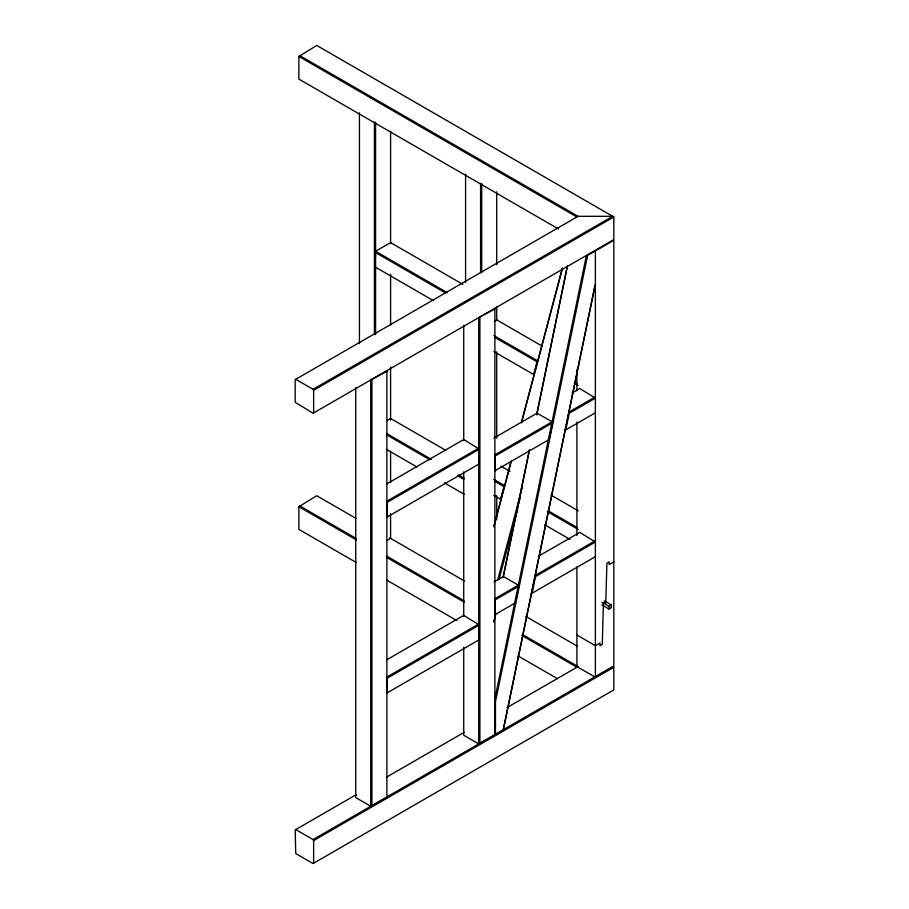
<?xml version="1.0" encoding="UTF-8"?>
<svg xmlns="http://www.w3.org/2000/svg" width="909" height="909" viewBox="0 0 909 909"><rect width="100%" height="100%" fill="white"/><g stroke="black" fill="none" stroke-linecap="round" stroke-linejoin="round"><path stroke-width="1.36" d="M605.758 603.11L606.905 563.205L609.212 561.876L609.212 564.534L613.825 561.876M493.939 621.54L495.382 614.586M503.132 577.045L529.254 450.5M536.719 414.356L567.432 265.564M493.939 622.12L495.666 613.78M503.132 577.635L529.527 449.739M536.708 414.981L567.409 266.235M494.882 698.896L586.43 255.44M503.245 729.768L594.793 286.301M595.372 284.085L503.222 730.438L495.462 734.926L495.462 701.782L587.6 255.429L613.825 240.283L613.825 666.581L595.372 677.239L576.908 666.581L576.908 566.864M532.083 593.225L535.515 576.579L595.372 542.025L579.794 532.367L538.367 556.285M565.796 429.877L569.239 413.231L595.372 398.153L579.794 388.484L572.091 392.938M500.529 499.257L503.904 486.554L494.326 481.02M533.628 374.485L536.992 361.782L494.507 337.25M494.076 525.425L511.142 461.079M521.312 422.742L562.353 268.019M493.894 526.856L511.369 460.965M521.573 422.537L562.353 268.791M497.655 580.169L522.05 488.201M517.244 508.904L520.278 497.473M499.166 578.897L517.687 509.074M558.421 228.943L298.868 79.083L298.868 56.438L316.741 45.45L613.825 216.967L613.825 239.612L313.06 413.265L295.175 402.278L295.175 379.632L578.067 216.308L612.677 216.308L313.06 389.291L295.755 379.292M433.377 300.629L375.008 266.928L375.587 251.27L390.586 242.612L462.908 284.369M356.43 562.614L298.868 529.368L298.868 506.722L316.741 495.735L356.021 518.414M313.628 412.936L313.628 390.291L613.825 216.967M386.893 370.633L386.893 797.602L370.736 806.26L370.736 379.962L386.893 371.304M494.882 308.287L494.882 735.256L478.725 743.914L478.725 317.616L494.882 308.958M494.326 321.275L496.723 319.877L542.218 346.147M386.984 420.549L390.586 418.47L445.887 450.398M386.586 484.054L463.726 439.513L479.304 449.171L479.304 463.829L386.893 517.176M493.871 438.093L537.083 413.152L552.081 421.81L494.882 454.83L495.462 470.487M478.725 448.171L386.893 501.189L387.473 516.846M387.473 502.188L479.304 449.171M568.818 412.152L594.793 397.153M495.462 455.829L552.502 422.901L549.07 439.536L494.882 470.817M565.068 430.298L595.372 412.8M386.984 540.446L390.586 538.367L390.586 513.619M493.973 581.919L503.359 576.499L518.357 585.157L494.882 598.713L495.462 614.359M386.586 659.9L463.726 615.359L479.304 625.017L479.304 639.675L386.893 693.033M535.094 575.488L594.793 541.025M495.462 599.713L518.778 586.248L515.346 602.883L494.882 614.7M478.725 624.017L386.893 677.046L387.473 692.692M531.345 593.645L595.372 556.683M387.473 678.046L479.304 625.017M605.792 601.758L603.406 603.133L602.292 644.345L599.985 645.674L599.985 643.015L595.372 645.674L576.908 635.016M601.883 602.247L608.996 606.36L611.382 604.985L611.382 607.644L608.996 609.019L601.883 604.917M356.419 794.557L295.175 829.917L295.755 853.562L313.06 863.55L613.825 689.897L613.825 667.251L313.628 840.575L313.628 863.22M386.575 777.138L464.215 732.313M507.086 707.566L578.067 666.581L522.834 634.698M295.755 829.576L313.06 839.575L612.677 666.581M299.436 55.438L578.067 216.308M298.868 56.438L576.908 216.967M375.587 251.27L447.33 292.698M375.008 252.27L445.546 292.993M493.905 335.569L537.73 360.873M574.965 382.371L577.374 383.768M574.363 383.348L577.999 385.461M493.894 351.556L534.049 374.735M500.893 466.169L509.983 471.419M550.956 495.064L578.272 510.847M493.78 479.384L504.631 485.645M548.127 510.756L577.363 527.629M547.468 511.71L577.999 529.333M386.53 433.445L431.525 459.42M458.284 474.873L464.363 478.373M493.746 495.348L500.95 499.507M544.468 524.629L570.045 539.401M387.166 435.15L429.73 459.715M457.704 475.861L463.783 479.373M386.53 449.432L416.936 466.987M444.331 482.793L464.363 494.36M604.269 600.872L611.382 604.985M389.609 537.798L464.351 580.953M525.607 616.325L577.283 646.151M299.436 505.722L355.896 538.321M386.586 556.035L463.908 600.679M298.868 506.722L356.43 539.957M387.052 557.637L464.226 602.19M521.789 635.425L576.908 667.251M386.586 580.022L456.875 620.597M517.914 655.844L557.308 678.58M478.725 743.914L463.726 735.256L463.726 647.447M370.736 806.26L355.737 797.602L355.737 387.632M313.06 389.291L313.628 390.291M313.06 839.575L313.628 840.575M608.996 606.36L608.996 609.019M595.372 250.941L595.372 677.239M576.908 369.497L576.908 390.79M576.908 422.026L576.908 535.628M496.723 191.754L496.723 264.735M496.723 306.469L496.723 320.638M496.723 351.794L496.723 438.183M496.723 495.587L496.723 519.664M481.725 183.413L481.725 272.643M480.577 183.413L480.577 272.643M479.884 317.616L479.884 743.914M465.578 174.085L465.578 282.392M463.726 325.286L463.726 440.672M463.726 471.828L463.726 616.291M390.586 131.226L390.586 243.771M390.586 274.268L390.586 325.252M390.586 366.997L390.586 420.14M390.586 451.307L390.586 482.463M375.587 122.136L375.587 334.58M374.428 122.136L374.428 334.58M371.895 379.962L371.895 806.26M359.43 112.807L359.43 343.67"/></g></svg>
